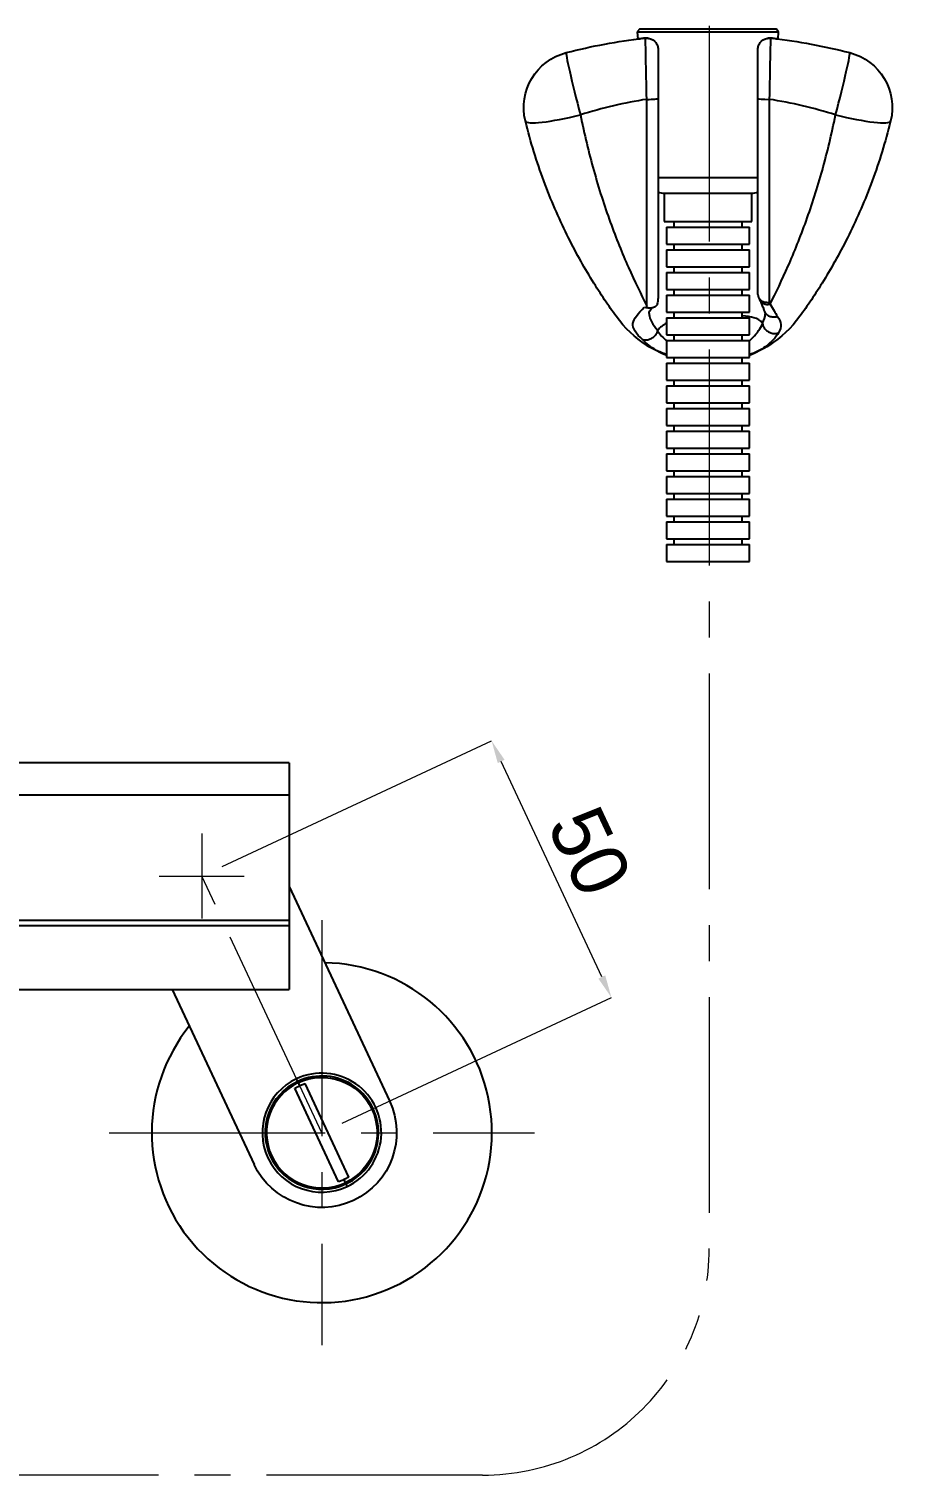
# Model space of a CAD drawing. Extents: x 0 to 1128, y 0 to 827.
# Drawn here: x 347.2 to 500.5, y 131.9 to 387.1 of the extents above; entities that cross this region are included whole.
import ezdxf

# ---------------------------------------------------------------- set-up
doc = ezdxf.new("R2010")
doc.units = 0
doc.header["$LTSCALE"] = 4
doc.header["$MEASUREMENT"] = 0
doc.header["$PDMODE"] = 3
doc.header["$PDSIZE"] = -10
doc.linetypes.add('CENTER2', pattern=[28.575, 19.05, -3.175, 3.175, -3.175])
doc.layers.get('0').update_dxf_attribs({"linetype": 'CONTINUOUS'})
doc.layers.get('DEFPOINTS').update_dxf_attribs({"linetype": 'CONTINUOUS'})
doc.layers.add('1', color=7, linetype='CONTINUOUS')
doc.layers.add('Cneter', color=1, linetype='CENTER2', lineweight=13)
doc.styles.add('Daelim Dimension', font='')
doc.styles.get('Daelim Dimension').set_extended_font_data('나눔고딕')
doc.dimstyles.new('DEFAULT', dxfattribs={"dimscale": 2, "dimtxt": 2, "dimasz": 2, "dimexe": 0, "dimexo": 2, "dimgap": 1, "dimtad": 1, "dimdec": 1, "dimzin": 9, "dimdsep": 46, "dimtxsty": 'Daelim Dimension', "dimcen": 0.5, "dimclrd": 252, "dimclre": 252, "dimclrt": 3, "dimadec": 1, "dimazin": 0, "dimtfac": 1, "dimtdec": 1, "dimtix": 1, "dimtmove": 0, "dimatfit": 3, "dimfxl": 1, "dimtolj": 1, "dimtzin": 1, "dimlwd": 9, "dimlwe": 9, "dimarcsym": 0})

# ---------------------------------------------------------------- blocks, each defined once
blk = doc.blocks.new('*D4')
at = {"color": 5, "lineweight": 9, "ltscale": 0.5, "transparency": 16777216}
for p, q in [((381.32, 239.27), (428.83, 261.44)), ((448.27, 219.78), (430.52, 257.81)), ((402.45, 193.98), (449.96, 216.15))]:
    blk.add_line(p, q, dxfattribs=at)
at = {"color": 5, "ltscale": 0.5, "transparency": 16777216}
for points in [[(431.12, 258.1), (429.91, 257.53), (428.83, 261.44)], [(448.87, 220.06), (447.66, 219.49), (449.96, 216.15)]]:
    blk.add_solid(points, dxfattribs=at)
at = {"layer": 'DEFPOINTS', "color": 0, "ltscale": 0.5, "transparency": 16777216}
for p in [(428.83, 261.44), (377.69, 237.58), (398.83, 192.29)]:
    blk.add_point(p, dxfattribs=at)
at = {"color": 7, "ltscale": 0.5, "transparency": 16777216, "insert": (446.12, 241.94), "char_height": 10, "attachment_point": 5, "rotation": 295.0165, "style": 'Daelim Dimension'}
blk.add_mtext('\\A1;50', dxfattribs=at)

msp = doc.modelspace()

# ---------------------------------------------------------------- linework, layer by layer
at = {"ltscale": 0.5}
msp.add_arc((398.88, 192.29), 30, 141.1798, 88.9719, dxfattribs=at)
at = {"layer": '1', "color": 7, "linetype": 'Continuous'}
for p, q in [((455, 387.1), (454.53, 386.6)), ((454.53, 386.6), (454.62, 385.3)), ((454.53, 386.6), (467, 386.6)), ((455, 387.1), (467, 387.1)), ((467, 387.1), (479, 387.1)), ((467, 386.6), (479.46, 386.6)), ((479.46, 386.6), (479, 387.1)), ((479.37, 385.3), (479.46, 386.6)), ((456.2, 338.25), (456.2, 374.68)), ((458.2, 374.83), (458.2, 339.92)), ((475.8, 340.23), (475.8, 374.83)), ((477.8, 374.68), (477.8, 338.85)), ((458.2, 360.89), (467, 360.89)), ((467, 360.89), (475.8, 360.89)), ((459.25, 358.1), (459.25, 353.1)), ((474.75, 353.1), (474.75, 358.1)), ((459.25, 353.1), (467, 353.1)), ((461, 353.1), (461, 352.1)), ((467, 353.1), (474.75, 353.1)), ((473, 352.1), (473, 353.1)), ((459.7, 352.1), (459.7, 349.1)), ((459.7, 352.1), (467, 352.1)), ((467, 352.1), (474.3, 352.1)), ((474.3, 349.1), (474.3, 352.1)), ((459.7, 349.1), (467, 349.1)), ((459.7, 348.1), (459.7, 345.1)), ((459.7, 348.1), (467, 348.1)), ((461, 349.1), (461, 348.1)), ((467, 349.1), (474.3, 349.1)), ((467, 348.1), (474.3, 348.1)), ((473, 348.1), (473, 349.1)), ((474.3, 345.1), (474.3, 348.1)), ((459.7, 345.1), (467, 345.1)), ((461, 345.1), (461, 344.1)), ((467, 345.1), (474.3, 345.1)), ((473, 344.1), (473, 345.1)), ((459.7, 344.1), (459.7, 341.1)), ((459.7, 344.1), (467, 344.1)), ((467, 344.1), (474.3, 344.1)), ((474.3, 341.1), (474.3, 344.1)), ((459.7, 341.1), (467, 341.1)), ((459.7, 340.1), (459.7, 337.1)), ((459.7, 340.1), (467, 340.1)), ((461, 341.1), (461, 340.1)), ((467, 341.1), (474.3, 341.1)), ((467, 340.1), (474.3, 340.1)), ((473, 340.1), (473, 341.1)), ((474.3, 337.1), (474.3, 340.1)), ((459.7, 337.1), (467, 337.1)), ((461, 337.1), (461, 336.1)), ((467, 337.1), (474.3, 337.1)), ((473, 336.1), (473, 337.1)), ((459.7, 336.1), (459.7, 333.1)), ((459.7, 336.1), (467, 336.1)), ((467, 336.1), (474.3, 336.1)), ((474.3, 333.1), (474.3, 336.1)), ((459.7, 333.1), (467, 333.1)), ((459.7, 332.1), (459.7, 329.1)), ((459.7, 332.1), (467, 332.1)), ((461, 333.1), (461, 332.1)), ((467, 333.1), (474.3, 333.1)), ((467, 332.1), (474.3, 332.1)), ((473, 332.1), (473, 333.1)), ((474.3, 329.1), (474.3, 332.1)), ((459.7, 329.1), (467, 329.1)), ((459.7, 328.1), (459.7, 325.1)), ((459.7, 328.1), (467, 328.1)), ((461, 329.1), (461, 328.1)), ((467, 329.1), (474.3, 329.1)), ((467, 328.1), (474.3, 328.1)), ((473, 328.1), (473, 329.1)), ((474.3, 325.1), (474.3, 328.1)), ((459.7, 325.1), (467, 325.1)), ((461, 325.1), (461, 324.1)), ((467, 325.1), (474.3, 325.1)), ((473, 324.1), (473, 325.1)), ((459.7, 324.1), (459.7, 321.1)), ((459.7, 324.1), (467, 324.1)), ((467, 324.1), (474.3, 324.1)), ((474.3, 321.1), (474.3, 324.1)), ((459.7, 321.1), (467, 321.1)), ((459.7, 320.1), (459.7, 317.1)), ((459.7, 320.1), (467, 320.1)), ((461, 321.1), (461, 320.1)), ((467, 321.1), (474.3, 321.1)), ((467, 320.1), (474.3, 320.1)), ((473, 320.1), (473, 321.1)), ((474.3, 317.1), (474.3, 320.1)), ((459.7, 317.1), (467, 317.1)), ((461, 317.1), (461, 316.1)), ((467, 317.1), (474.3, 317.1)), ((473, 316.1), (473, 317.1)), ((459.7, 316.1), (459.7, 313.1)), ((459.7, 316.1), (467, 316.1)), ((467, 316.1), (474.3, 316.1)), ((474.3, 313.1), (474.3, 316.1)), ((459.7, 313.1), (467, 313.1)), ((459.7, 312.1), (459.7, 309.1)), ((459.7, 312.1), (467, 312.1)), ((461, 313.1), (461, 312.1)), ((467, 313.1), (474.3, 313.1)), ((467, 312.1), (474.3, 312.1)), ((473, 312.1), (473, 313.1)), ((474.3, 309.1), (474.3, 312.1)), ((459.7, 309.1), (467, 309.1)), ((461, 309.1), (461, 308.1)), ((467, 309.1), (474.3, 309.1)), ((473, 308.1), (473, 309.1)), ((459.7, 308.1), (459.7, 305.1)), ((459.7, 308.1), (467, 308.1)), ((467, 308.1), (474.3, 308.1)), ((474.3, 305.1), (474.3, 308.1)), ((459.7, 305.1), (467, 305.1)), ((459.7, 304.1), (459.7, 301.1)), ((459.7, 304.1), (467, 304.1)), ((461, 305.1), (461, 304.1)), ((467, 305.1), (474.3, 305.1)), ((467, 304.1), (474.3, 304.1)), ((473, 304.1), (473, 305.1)), ((474.3, 301.1), (474.3, 304.1)), ((459.7, 301.1), (467, 301.1)), ((459.7, 300.1), (459.7, 297.1)), ((459.7, 300.1), (467, 300.1)), ((461, 301.1), (461, 300.1)), ((467, 301.1), (474.3, 301.1)), ((467, 300.1), (474.3, 300.1)), ((473, 300.1), (473, 301.1)), ((474.3, 297.1), (474.3, 300.1)), ((459.7, 297.1), (467, 297.1)), ((459.7, 296.1), (459.7, 293.1)), ((459.7, 296.1), (467, 296.1)), ((461, 297.1), (461, 296.1)), ((467, 297.1), (474.3, 297.1)), ((467, 296.1), (474.3, 296.1)), ((473, 296.1), (473, 297.1)), ((474.3, 293.1), (474.3, 296.1)), ((459.7, 293.1), (467, 293.1)), ((467, 293.1), (474.3, 293.1)), ((393.12, 257.57), (359.72, 257.57)), ((337.86, 251.94), (393.12, 251.94)), ((393.14, 235.72), (410.84, 197.88)), ((335.84, 229.81), (393.12, 229.81)), ((393.12, 228.79), (335.83, 228.79)), ((350.28, 217.57), (393.12, 217.57)), ((372.48, 217.57), (386.93, 186.7)), ((394.65, 201.35), (394.43, 201.8)), ((401.84, 183.61), (394.11, 200.13)), ((394.65, 201.35), (394.75, 201.12)), ((395.01, 200.58), (394.75, 201.12)), ((403.66, 184.45), (395.93, 200.97)), ((402.76, 184), (403.02, 183.46)), ((403.12, 183.23), (403.02, 183.46)), ((403.12, 183.23), (403.33, 182.78))]:
    msp.add_line(p, q, dxfattribs=at)
at = {"layer": '1', "color": 7, "linetype": 'Continuous', "extrusion": (0, 0, -1)}
for centre, radius, start, end in [((-444.5, 373.24), 10, 346.0375, 75.5225), ((-489.5, 373.24), 10, 104.4775, 193.9625), ((-398.88, 192.29), 9.75, 64.9242, 244.9242), ((-398.88, 192.29), 13.2, 154.9244, 334.9244)]:
    msp.add_arc(centre, radius, start, end, dxfattribs=at)
at = {"layer": '1', "color": 7, "linetype": 'Continuous'}
for centre, radius, start, end in [((459.3, 361.1), 3, 248.4851, 270), ((474.7, 361.1), 3, 270, 291.5149), ((398.88, 192.29), 10.5, 115.0758, 295.0758), ((398.88, 192.29), 10.5, 295.0758, 115.0758), ((398.88, 192.29), 10, 295.0758, 115.0758), ((398.88, 192.29), 10, 115.0758, 295.0758), ((398.88, 192.29), 9.75, 115.0758, 295.0758)]:
    msp.add_arc(centre, radius, start, end, dxfattribs=at)
for centre, major_axis, ratio, start_param, end_param in [((444.5, 373.24), (2.5, -9.68), 0.032961, 3.141593, 4.839361), ((489.5, 373.24), (-2.5, -9.68), 0.032961, 1.443824, 3.141593), ((456.2, 374.83), (-2, 0), 0.076696, 1.570796, 3.141593), ((477.8, 374.83), (-2, 0), 0.076696, 0, 1.570796), ((444.5, 373.24), (9.7, 2.41), 0.126983, 3.141593, 4.680827), ((489.5, 373.24), (-9.7, 2.41), 0.126983, 1.602358, 3.141593), ((477.94, 340.1), (-1.83, -0.82), 0.760059, 6.274802, 7.5268)]:
    msp.add_ellipse(centre, major_axis=major_axis, ratio=ratio, start_param=start_param, end_param=end_param, dxfattribs=at)
for points, degree in [([(442, 382.92), (446.51, 384.09), (451.06, 384.93), (455.63, 385.45)], 3), ([(455.63, 385.45), (455.06, 385.38), (454.77, 385.35), (454.76, 385.35)], 3), ([(455.48, 385.43), (455.62, 385.45), (455.79, 385.47), (455.98, 385.49)], 3), ([(456.47, 385.44), (456.07, 385.51), (455.63, 385.44)], 2), ([(455.98, 385.44), (455.85, 385.46), (455.73, 385.46), (455.63, 385.45)], 3), ([(478.36, 385.44), (477.91, 385.51), (477.52, 385.44)], 2), ([(478.02, 385.49), (478.2, 385.47), (478.37, 385.45), (478.52, 385.43)], 3), ([(478.36, 385.45), (478.26, 385.46), (478.14, 385.46), (478.02, 385.44)], 3), ([(478.36, 385.45), (482.96, 384.92), (487.51, 384.08), (492, 382.92)], 3), ([(479.24, 385.35), (479.23, 385.35), (478.93, 385.38), (478.36, 385.45)], 3), ([(454.77, 385.35), (454.58, 385.33), (454.45, 385.31), (454.39, 385.3)], 3), ([(458.19, 383.66), (458.19, 383.61), (458.2, 383.55), (458.2, 383.5)], 3), ([(475.8, 383.5), (475.8, 383.55), (475.8, 383.61), (475.8, 383.66)], 3), ([(479.35, 385.33), (479.35, 385.33), (479.29, 385.34), (479.19, 385.35)], 3), ([(456.2, 374.68), (452.26, 374.09), (448.33, 373.16), (444.5, 371.93)], 3), ([(489.5, 371.93), (485.66, 373.16), (481.76, 374.08), (477.8, 374.68)], 3), ([(458.2, 339.92), (458.2, 339.52), (458.15, 339.13), (458.1, 338.77)], 3), ([(475.9, 339.72), (476.1, 339.3)], 1), ([(455.76, 338.01), (455.93, 337.97), (456.09, 337.92), (456.25, 337.88)], 3), ([(458.1, 338.77), (458.07, 338.65), (458.04, 338.53), (458.02, 338.42)], 3), ([(477.8, 338.85), (477.84, 338.74), (477.89, 338.63), (477.94, 338.53)], 3), ([(477.94, 338.53), (478.45, 337.69), (478.91, 336.99), (479.23, 336.37)], 3), ([(459.68, 335.15), (459.07, 334.84), (458.55, 334.44), (458.15, 333.89)], 3), ([(476.59, 335.13), (476.93, 335.72), (477.1, 336.25), (477.1, 336.81)], 3), ([(479.23, 336.37), (479.99, 335.33), (480.12, 334.52), (479.41, 333.46)], 3), ([(458.1, 333.8), (458.53, 333.19), (459.05, 332.59), (459.73, 332.04)], 3), ([(461.02, 329.01), (460.95, 329.03), (460.89, 329.05), (460.83, 329.07)], 3), ([(473.13, 329.06), (473.07, 329.05), (473.02, 329.03), (472.97, 329.01)], 3), ([(394.11, 200.13), (394.21, 200.18), (394.41, 200.28), (394.71, 200.43), (394.91, 200.53), (395.01, 200.58)], 3), ([(395.01, 200.58), (395.11, 200.63), (395.31, 200.72), (395.62, 200.85), (395.82, 200.93), (395.93, 200.97)], 3), ([(402.76, 184), (402.66, 183.96), (402.46, 183.86), (402.15, 183.73), (401.95, 183.65), (401.84, 183.61)], 3), ([(403.66, 184.45), (403.56, 184.4), (403.36, 184.3), (403.06, 184.15), (402.86, 184.05), (402.76, 184)], 3)]:
    msp.add_open_spline(points, degree=degree, dxfattribs=at)
for points, knots in [([(455.98, 385.49), (455.98, 385.49), (455.98, 385.49), (456.22, 385.52), (456.47, 385.5), (456.91, 385.38), (457.12, 385.29), (457.41, 385.09), (457.52, 385.01), (457.61, 384.92)], [0, 0, 0, 0, 0.007507, 0.007507, 0.408699, 0.408699, 0.781214, 0.781214, 1, 1, 1, 1]), ([(455.98, 385.44), (455.98, 385.44), (455.99, 385.44), (456.16, 385.46), (456.34, 385.46), (456.73, 385.41), (456.95, 385.34), (457.34, 385.14), (457.52, 385), (457.81, 384.68), (457.94, 384.5), (458.11, 384.1), (458.17, 383.88), (458.19, 383.66)], [0, 0, 0, 0, 0.004771, 0.004771, 0.168449, 0.168449, 0.381096, 0.381096, 0.589432, 0.589432, 0.794609, 0.794609, 1, 1, 1, 1]), ([(456.2, 374.68), (456.13, 377.28), (456.08, 379.9), (456, 383.87), (455.98, 385.18), (455.98, 385.44)], [0, 0, 0, 0, 0.5, 0.5, 1, 1, 1, 1]), ([(475.8, 383.66), (475.82, 383.88), (475.88, 384.1), (476.06, 384.5), (476.18, 384.68), (476.48, 385), (476.66, 385.14), (477.05, 385.34), (477.26, 385.41), (477.65, 385.46), (477.83, 385.46), (478.01, 385.44), (478.01, 385.44), (478.02, 385.44)], [0, 0, 0, 0, 0.205391, 0.205391, 0.410568, 0.410568, 0.618904, 0.618904, 0.831551, 0.831551, 0.995229, 0.995229, 1, 1, 1, 1]), ([(476.38, 384.92), (476.48, 385.01), (476.58, 385.09), (476.87, 385.29), (477.08, 385.38), (477.52, 385.5), (477.77, 385.52), (478.01, 385.49), (478.01, 385.49), (478.02, 385.49)], [0, 0, 0, 0, 0.218786, 0.218786, 0.591301, 0.591301, 0.992493, 0.992493, 1, 1, 1, 1]), ([(478.02, 385.44), (478.02, 385.18), (477.99, 383.87), (477.91, 379.9), (477.86, 377.28), (477.8, 374.68)], [0, 0, 0, 0, 0.5, 0.5, 1, 1, 1, 1]), ([(454.78, 385.35), (454.78, 385.35), (454.79, 385.35), (454.81, 385.35), (454.88, 385.36), (454.95, 385.36), (455, 385.36), (455.01, 385.36)], [0, 0, 0, 0, 0.117287, 0.217707, 0.437799, 0.865839, 1, 1, 1, 1]), ([(458.2, 383.5), (458.2, 383.41), (458.2, 382.4), (458.2, 379.19), (458.2, 377), (458.2, 374.83)], [0, 0, 0, 0, 0.5, 0.5, 1, 1, 1, 1]), ([(475.8, 374.83), (475.8, 377), (475.8, 379.19), (475.8, 382.4), (475.8, 383.41), (475.8, 383.5)], [0, 0, 0, 0, 0.5, 0.5, 1, 1, 1, 1]), ([(478.97, 385.36), (479.01, 385.36), (479.08, 385.36), (479.16, 385.35), (479.2, 385.35), (479.21, 385.35), (479.21, 385.35), (479.22, 385.35)], [0, 0, 0, 0, 0.469812, 0.772051, 0.873112, 0.946142, 1, 1, 1, 1]), ([(450.79, 336.38), (449.51, 338.16), (448.06, 340.27), (445.08, 345.14), (443.56, 347.86), (440.67, 353.74), (439.27, 356.95), (436.79, 363.66), (435.7, 367.16), (434.79, 370.83)], [0, 0, 0, 0, 0.25, 0.25, 0.5, 0.5, 0.75, 0.75, 1, 1, 1, 1]), ([(444.5, 371.93), (445.18, 368.53), (445.97, 365.25), (447.73, 358.94), (448.72, 355.87), (450.79, 350.14), (451.87, 347.48), (454.05, 342.54), (455.16, 340.25), (456.2, 338.25)], [0, 0, 0, 0, 0.25, 0.25, 0.5, 0.5, 0.75, 0.75, 1, 1, 1, 1]), ([(477.94, 338.53), (478.97, 340.53), (480.07, 342.81), (482.22, 347.72), (483.28, 350.36), (485.33, 356.05), (486.3, 359.08), (488.04, 365.33), (488.82, 368.56), (489.5, 371.93)], [0, 0, 0, 0, 0.25, 0.25, 0.5, 0.5, 0.75, 0.75, 1, 1, 1, 1]), ([(499.2, 370.83), (498.29, 367.16), (497.2, 363.66), (494.72, 356.95), (493.32, 353.74), (490.43, 347.86), (488.91, 345.14), (485.93, 340.27), (484.49, 338.16), (483.21, 336.38)], [0, 0, 0, 0, 0.25, 0.25, 0.5, 0.5, 0.75, 0.75, 1, 1, 1, 1]), ([(459.2, 358.1), (459.2, 358.1), (459.2, 358.1), (459.2, 358.1), (460.04, 358.1), (462.92, 358.1), (464.95, 358.1), (467, 358.1)], [0, 0, 0, 0, 0.000824, 0.000824, 0.500412, 0.500412, 1, 1, 1, 1]), ([(467, 358.1), (469.04, 358.1), (471.07, 358.1), (473.96, 358.1), (474.8, 358.1), (474.8, 358.1), (474.8, 358.1), (474.8, 358.1)], [0, 0, 0, 0, 0.49959, 0.49959, 0.999181, 0.999181, 1, 1, 1, 1]), ([(475.8, 340.23), (475.8, 340.06), (475.83, 339.89), (475.98, 339.57), (476.09, 339.43), (476.36, 339.18), (476.53, 339.07), (476.91, 338.92), (477.12, 338.87), (477.48, 338.84), (477.63, 338.84), (477.78, 338.85), (477.79, 338.85), (477.8, 338.85)], [0, 0, 0, 0, 0.212222, 0.212222, 0.424374, 0.424374, 0.637608, 0.637608, 0.852942, 0.852942, 0.994498, 0.994498, 1, 1, 1, 1]), ([(455.51, 332.23), (454.28, 333.31), (453.67, 334.29), (453.86, 335.98), (454.65, 336.8), (455.76, 338.01)], [0, 0, 0, 0, 0.5, 0.5, 1, 1, 1, 1]), ([(456.25, 337.88), (456.24, 337.99), (456.22, 338.1), (456.2, 338.23), (456.2, 338.24), (456.2, 338.25)], [0, 0, 0, 0, 0.900036, 0.900036, 1, 1, 1, 1]), ([(458.02, 338.42), (457.92, 338.27), (457.8, 338.15), (457.5, 337.96), (457.32, 337.9), (456.93, 337.82), (456.72, 337.82), (456.42, 337.85), (456.34, 337.86), (456.25, 337.88)], [0, 0, 0, 0, 0.290833, 0.290833, 0.580688, 0.580688, 0.885685, 0.885685, 1, 1, 1, 1]), ([(456.59, 336.94), (456.59, 336.94), (456.59, 336.94), (456.6, 336.98), (456.67, 337.19), (456.83, 337.48), (456.99, 337.73), (457.07, 337.85)], [0, 0, 0, 0, 0.070781, 0.337198, 0.585459, 0.817998, 1, 1, 1, 1]), ([(456.59, 336.95), (456.59, 336.87), (456.6, 336.79), (456.69, 335.84), (457.24, 334.89), (458.15, 333.89)], [0, 0, 0, 0, 0.082026, 0.082026, 1, 1, 1, 1]), ([(476.1, 339.33), (476.14, 339.25), (476.31, 338.85), (476.57, 338.26), (476.78, 337.73), (476.85, 337.52), (476.86, 337.47)], [0, 0, 0, 0, 0.103224, 0.524644, 0.869823, 1, 1, 1, 1]), ([(476.87, 337.47), (476.92, 337.29), (477, 337.13), (477.23, 336.82), (477.38, 336.68), (477.73, 336.46), (477.93, 336.38), (478.35, 336.28), (478.57, 336.27), (478.93, 336.3), (479.06, 336.33), (479.21, 336.37), (479.22, 336.37), (479.23, 336.37)], [0, 0, 0, 0, 0.202242, 0.202242, 0.419427, 0.419427, 0.636714, 0.636714, 0.854125, 0.854125, 0.98775, 0.98775, 1, 1, 1, 1]), ([(476.93, 337.25), (476.97, 337.18), (477.06, 337), (477.1, 336.84), (477.1, 336.79), (477.1, 336.78), (477.1, 336.78)], [0, 0, 0, 0, 0.197918, 0.592862, 0.998647, 1, 1, 1, 1]), ([(459.71, 329.48), (458.57, 329.92), (457.34, 330.52), (454.2, 332.55), (452.29, 334.3), (450.79, 336.38)], [0, 0, 0, 0, 0.384067, 0.384067, 1, 1, 1, 1]), ([(476.59, 335.13), (476.28, 335.71), (475.77, 335.93), (474.52, 336.29), (473.82, 336.4), (473.03, 336.48)], [0, 0, 0, 0, 0.533403, 0.533403, 1, 1, 1, 1]), ([(483.21, 336.38), (481.7, 334.31), (479.79, 332.55), (476.65, 330.52), (475.42, 329.92), (474.29, 329.48)], [0, 0, 0, 0, 0.616324, 0.616324, 1, 1, 1, 1]), ([(474.32, 332.08), (474.53, 332.26), (474.73, 332.45), (475.7, 333.43), (476.27, 334.27), (476.61, 335.06)], [0, 0, 0, 0, 0.191134, 0.191134, 1, 1, 1, 1]), ([(476.61, 335.06), (476.61, 335.08), (476.6, 335.09), (476.6, 335.11), (476.59, 335.12), (476.59, 335.13)], [0, 0, 0, 0, 0.53512, 0.53512, 1, 1, 1, 1]), ([(476.61, 335.06), (476.65, 334.86), (476.72, 334.65), (476.94, 334.28), (477.08, 334.1), (477.4, 333.79), (477.59, 333.66), (477.99, 333.47), (478.21, 333.4), (478.64, 333.33), (478.86, 333.33), (479.18, 333.39), (479.28, 333.42), (479.39, 333.46), (479.4, 333.46), (479.41, 333.46)], [0, 0, 0, 0, 0.179587, 0.179587, 0.359174, 0.359174, 0.538771, 0.538771, 0.718454, 0.718454, 0.898245, 0.898245, 0.990374, 0.990374, 1, 1, 1, 1]), ([(458.1, 333.8), (458.04, 333.59), (457.95, 333.39), (457.7, 333.02), (457.55, 332.85), (457.21, 332.56), (457.02, 332.44), (456.63, 332.26), (456.42, 332.2), (456.01, 332.14), (455.81, 332.15), (455.59, 332.2), (455.56, 332.21), (455.52, 332.22), (455.51, 332.22), (455.51, 332.23)], [0, 0, 0, 0, 0.191438, 0.191438, 0.38287, 0.38287, 0.574422, 0.574422, 0.766339, 0.766339, 0.958624, 0.958624, 0.992339, 0.992339, 1, 1, 1, 1]), ([(459.68, 329.62), (459.01, 329.83), (458.4, 330.11), (456.87, 330.97), (456.1, 331.6), (455.51, 332.23)], [0, 0, 0, 0, 0.358827, 0.358827, 1, 1, 1, 1]), ([(458.15, 333.89), (458.14, 333.88), (458.13, 333.86), (458.11, 333.82), (458.11, 333.81), (458.1, 333.8)], [0, 0, 0, 0, 0.674483, 0.674483, 1, 1, 1, 1]), ([(479.41, 333.46), (479, 332.68), (478.2, 331.81), (476.31, 330.47), (475.39, 329.96), (474.3, 329.61)], [0, 0, 0, 0, 0.597437, 0.597437, 1, 1, 1, 1]), ([(359.74, 257.57), (358.09, 257.57), (356.4, 257.57), (352.51, 257.57), (350.26, 257.56), (343.52, 257.55), (338.98, 257.54), (334.44, 257.53)], [0, 0, 0, 0, 0.210427, 0.210427, 0.473618, 0.473618, 1, 1, 1, 1]), ([(393.12, 257.57), (393.12, 257.57), (393.12, 257.56), (393.12, 257.25), (393.12, 256.97), (393.12, 255.67), (393.12, 254.22), (393.12, 251.94)], [0, 0, 0, 0, 0.240893, 0.240893, 0.493929, 0.493929, 1, 1, 1, 1]), ([(393.12, 251.94), (393.12, 251.06), (393.12, 250.06), (393.12, 246.99), (393.12, 245.16), (393.12, 241.06), (393.12, 238.9), (393.12, 234.43), (393.12, 232.13), (393.12, 229.81)], [0, 0, 0, 0, 0.25, 0.25, 0.5, 0.5, 0.75, 0.75, 1, 1, 1, 1]), ([(393.12, 229.81), (393.12, 229.7), (393.12, 229.59), (393.12, 229.37), (393.12, 229.25), (393.12, 229.02), (393.12, 228.91), (393.12, 228.79)], [0, 0, 0, 0, 0.321289, 0.321289, 0.660621, 0.660621, 1, 1, 1, 1]), ([(393.12, 228.79), (393.12, 226.05), (393.12, 223.76), (393.12, 220.31), (393.12, 219.24), (393.12, 217.95), (393.12, 217.72), (393.12, 217.55), (393.12, 217.57), (393.12, 217.57)], [0, 0, 0, 0, 0.254717, 0.254717, 0.509434, 0.509434, 0.764151, 0.764151, 1, 1, 1, 1]), ([(326.9, 217.57), (332.71, 217.57), (338.52, 217.57), (346.32, 217.57), (348.34, 217.57), (350.32, 217.57)], [0, 0, 0, 0, 0.740812, 0.740812, 1, 1, 1, 1])]:
    msp.add_open_spline(points, degree=3, knots=knots, dxfattribs=at)
at = {"layer": 'Cneter', "lineweight": 5, "ltscale": 0.5}
for p, q in [((377.69, 245.08), (377.69, 230.08)), ((370.19, 237.58), (385.19, 237.58)), ((398.88, 192.29), (377.69, 237.58)), ((398.88, 229.79), (398.88, 154.79)), ((361.38, 192.29), (436.38, 192.29)), ((427.22, 131.85), (342.72, 131.85))]:
    msp.add_line(p, q, dxfattribs=at)
msp.add_arc((427.22, 171.85), 40, 270, 0, dxfattribs=at)
msp.add_open_spline([(467.22, 560.58), (467.22, 511.32), (467.22, 171.85)], degree=1, knots=[0, 0, 0.907863, 1, 1], dxfattribs=at)

# ---------------------------------------------------------------- dimensions: what is measured, and where the dimension line sits
at = {"color": 5, "ltscale": 0.5}
dim = msp.add_aligned_dim(p1=(398.83, 192.29), p2=(377.69, 237.58), distance=-56.43, dimstyle='DEFAULT', override={"dimtxt": 5, "dimclrd": 5, "dimclre": 5, "dimclrt": 7}, dxfattribs=at)
dim.commit()
dim.dimension.update_dxf_attribs({"geometry": '*D4', "text_midpoint": (446.12, 241.94)})

doc.saveas('drawing.dxf')
